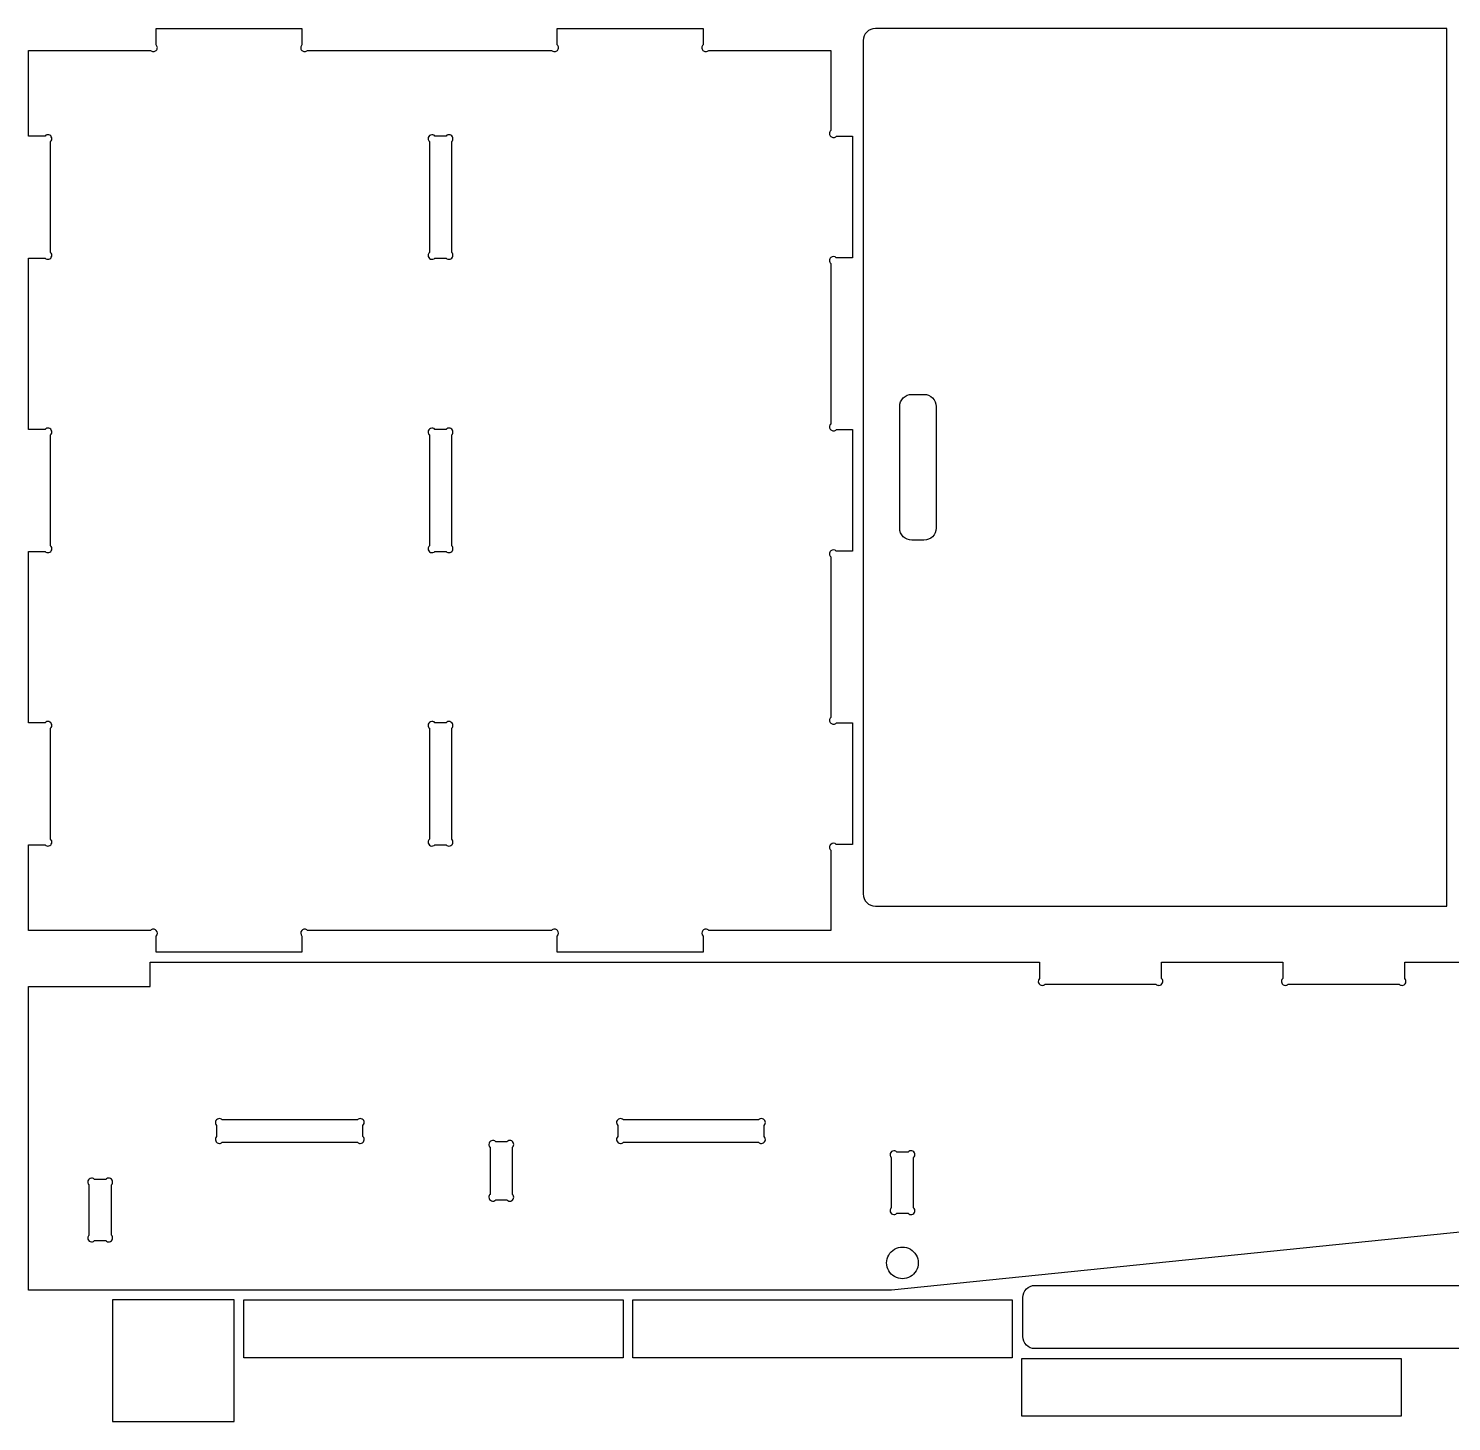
# Model space of a CAD drawing. Extents: x 4 to 2379, y 192 to 1338.
# Drawn here: x 4 to 1175, y 192 to 1338 of the extents above; entities that cross this region are included whole.
import ezdxf

# ---------------------------------------------------------------- set-up
doc = ezdxf.new("R2010")
doc.units = 0
doc.layers.get('0').update_dxf_attribs({"linetype": 'CONTINUOUS'})

msp = doc.modelspace()

# ---------------------------------------------------------------- linework, layer by layer
at = {"color": 7}
for p, q in [((109.000167, 1324.589977), (109.000167, 1337.999998)), ((109.000167, 1337.999998), (109.000167, 1337.999998)), ((109.000167, 1337.999998), (229.00035, 1337.999998)), ((229.00035, 1337.999998), (229.00035, 1337.999998)), ((229.00035, 1337.999998), (229.00035, 1324.589977)), ((439.000671, 1324.589977), (439.000671, 1337.999998)), ((439.000671, 1337.999998), (439.000671, 1337.999998)), ((439.000671, 1337.999998), (559.000854, 1337.999998)), ((559.000854, 1337.999998), (559.000854, 1337.999998)), ((559.000854, 1337.999998), (559.000854, 1324.589977)), ((1170.724227, 1338.000007), (700.723509, 1338.000007)), ((700.723509, 1338.000007), (700.723509, 1338.000007)), ((1170.724227, 615.998904), (1170.724227, 1338.000007)), ((1170.724227, 1338.000007), (1170.724227, 1338.000007)), ((109.005152, 1324.588931), (109.000167, 1324.589977)), ((229.00035, 1324.589977), (229.005365, 1324.588931)), ((439.005656, 1324.588931), (439.000671, 1324.589977)), ((559.000854, 1324.589977), (559.00587, 1324.588931)), ((690.723493, 1327.999992), (690.723493, 1327.999992)), ((690.723493, 1327.999992), (690.723493, 625.99892)), ((4.000007, 1249.529862), (4.000007, 1319.99997)), ((4.000007, 1319.99997), (4.000007, 1319.99997)), ((4.000007, 1319.99997), (104.41016, 1319.99997)), ((233.599296, 1319.994969), (233.590357, 1319.99997)), ((233.590357, 1319.99997), (434.410664, 1319.99997)), ((563.5998, 1319.994969), (563.590861, 1319.99997)), ((563.590861, 1319.99997), (664.001015, 1319.99997)), ((664.001015, 1319.99997), (664.001015, 1319.99997)), ((664.001015, 1319.99997), (664.001015, 1253.929869)), ((664.001015, 1253.929869), (664.00603, 1253.928823)), ((17.610027, 1249.529862), (4.000007, 1249.529862)), ((4.000007, 1249.529862), (4.000007, 1249.529862)), ((17.611073, 1249.534847), (17.610027, 1249.529862)), ((22.200034, 1244.939855), (22.205036, 1244.940917)), ((22.200034, 1153.729716), (22.200034, 1244.939855)), ((333.805509, 1244.940917), (333.80051, 1244.939855)), ((333.80051, 1244.939855), (333.80051, 1153.729716)), ((347.610531, 1249.529862), (338.390517, 1249.529862)), ((347.611578, 1249.534847), (347.610531, 1249.529862)), ((352.200538, 1244.939855), (352.20554, 1244.940917)), ((352.200538, 1153.729716), (352.200538, 1244.939855)), ((668.59996, 1249.334861), (668.591022, 1249.329862)), ((668.591022, 1249.329862), (682.001042, 1249.329862)), ((682.001042, 1249.329862), (682.001042, 1249.329862)), ((682.001042, 1249.329862), (682.001042, 1149.329709)), ((4.000007, 1008.199494), (4.000007, 1149.129709)), ((4.000007, 1149.129709), (4.000007, 1149.129709)), ((4.000007, 1149.129709), (17.610027, 1149.129709)), ((17.610027, 1149.129709), (17.611089, 1149.134708)), ((22.205019, 1153.72867), (22.200034, 1153.729716)), ((333.80051, 1153.729716), (333.805526, 1153.72867)), ((338.399456, 1149.134708), (338.390517, 1149.129709)), ((338.390517, 1149.129709), (347.610531, 1149.129709)), ((347.610531, 1149.129709), (347.611593, 1149.134708)), ((352.205523, 1153.72867), (352.200538, 1153.729716)), ((668.591022, 1149.329709), (668.599976, 1149.334694)), ((682.001042, 1149.329709), (668.591022, 1149.329709)), ((682.001042, 1149.329709), (682.001042, 1149.329709)), ((664.006013, 1144.740764), (664.001015, 1144.739702)), ((664.001015, 1144.739702), (664.001015, 1012.5895)), ((730.723554, 1036.999548), (730.723554, 1036.999548)), ((730.723554, 1036.999548), (740.72357, 1036.999548)), ((740.72357, 1036.999548), (740.72357, 1036.999548)), ((720.723539, 926.99938), (720.723539, 1026.999532)), ((720.723539, 1026.999532), (720.723539, 1026.999532)), ((750.723585, 1026.999532), (750.723585, 1026.999532)), ((750.723585, 1026.999532), (750.723585, 926.99938)), ((17.610027, 1008.199494), (4.000007, 1008.199494)), ((4.000007, 1008.199494), (4.000007, 1008.199494)), ((17.611073, 1008.194479), (17.610027, 1008.199494)), ((347.610531, 1008.199494), (338.390517, 1008.199494)), ((347.611578, 1008.194479), (347.610531, 1008.199494)), ((664.001015, 1012.5895), (664.00603, 1012.588454)), ((668.59996, 1007.994492), (668.591022, 1007.999493)), ((668.591022, 1007.999493), (682.001042, 1007.999493)), ((682.001042, 1007.999493), (682.001042, 1007.999493)), ((682.001042, 1007.999493), (682.001042, 907.999341)), ((22.200034, 912.389347), (22.200034, 1003.609487)), ((22.200034, 1003.609487), (22.205036, 1003.600548)), ((333.80051, 1003.609487), (333.80051, 912.389347)), ((333.805509, 1003.600548), (333.80051, 1003.609487)), ((352.200538, 912.389347), (352.200538, 1003.609487)), ((352.200538, 1003.609487), (352.20554, 1003.600548)), ((720.723539, 926.99938), (720.723539, 926.99938)), ((750.723585, 926.99938), (750.723585, 926.99938)), ((740.72357, 916.999364), (730.723554, 916.999364)), ((730.723554, 916.999364), (730.723554, 916.999364)), ((740.72357, 916.999364), (740.72357, 916.999364)), ((4.000007, 766.869125), (4.000007, 907.79934)), ((4.000007, 907.79934), (4.000007, 907.79934)), ((4.000007, 907.79934), (17.610027, 907.79934)), ((17.610027, 907.79934), (17.611089, 907.804339)), ((22.205019, 912.398301), (22.200034, 912.389347)), ((332.780509, 910.029344), (332.780509, 910.029344)), ((333.80051, 912.389347), (333.805526, 912.398301)), ((338.399456, 907.804339), (338.390517, 907.79934)), ((338.390517, 907.79934), (347.610531, 907.79934)), ((347.610531, 907.79934), (347.611593, 907.804339)), ((352.205523, 912.398301), (352.200538, 912.389347)), ((664.006013, 903.410395), (664.001015, 903.409334)), ((664.001015, 903.409334), (664.001015, 771.259132)), ((664.00603, 908.148295), (664.00603, 908.148295)), ((668.591022, 907.999341), (668.599976, 908.004325)), ((682.001042, 907.999341), (668.591022, 907.999341)), ((682.001042, 907.999341), (682.001042, 907.999341)), ((17.610027, 766.869125), (4.000007, 766.869125)), ((4.000007, 766.869125), (4.000007, 766.869125)), ((17.611073, 766.86411), (17.610027, 766.869125)), ((22.200034, 671.058979), (22.200034, 762.269118)), ((332.780509, 764.639122), (332.780509, 764.639122)), ((333.805509, 762.27018), (333.80051, 762.269118)), ((333.80051, 762.269118), (333.80051, 671.058979)), ((347.610531, 766.869125), (338.390517, 766.869125)), ((347.611578, 766.86411), (347.610531, 766.869125)), ((352.200538, 671.058979), (352.200538, 762.269118)), ((664.001015, 771.259132), (664.00603, 771.258086)), ((668.59996, 766.664123), (668.591022, 766.669125)), ((668.591022, 766.669125), (682.001042, 766.669125)), ((682.001042, 766.669125), (682.001042, 766.669125)), ((682.001042, 766.669125), (682.001042, 666.668972)), ((22.205019, 671.057932), (22.200034, 671.058979)), ((332.780509, 668.688975), (332.780509, 668.688975)), ((333.80051, 671.058979), (333.805526, 671.057932)), ((352.205523, 671.057932), (352.200538, 671.058979)), ((4.000007, 595.998864), (4.000007, 666.468972)), ((4.000007, 666.468972), (4.000007, 666.468972)), ((4.000007, 666.468972), (17.610027, 666.468972)), ((17.610027, 666.468972), (17.611089, 666.46397)), ((338.399456, 666.46397), (338.390517, 666.468972)), ((338.390517, 666.468972), (347.610531, 666.468972)), ((347.610531, 666.468972), (347.611593, 666.46397)), ((664.006013, 662.070027), (664.001015, 662.068965)), ((664.001015, 662.068965), (664.001015, 595.998864)), ((664.00603, 666.807926), (664.00603, 666.807926)), ((682.001042, 666.668972), (668.591022, 666.668972)), ((668.591022, 666.668972), (668.599976, 666.663957)), ((682.001042, 666.668972), (682.001042, 666.668972)), ((690.723493, 625.99892), (690.723493, 625.99892)), ((700.723509, 615.998904), (700.723509, 615.998904)), ((700.723509, 615.998904), (1170.724227, 615.998904)), ((1170.724227, 615.998904), (1170.724227, 615.998904)), ((104.41016, 595.998864), (4.000007, 595.998864)), ((4.000007, 595.998864), (4.000007, 595.998864)), ((104.411206, 596.003849), (104.41016, 595.998864)), ((109.000167, 591.408857), (109.005168, 591.409919)), ((109.000167, 577.998836), (109.000167, 591.408857)), ((109.149121, 596.003849), (109.149121, 596.003849)), ((229.005349, 591.409919), (229.00035, 591.408857)), ((229.00035, 591.408857), (229.00035, 577.998836)), ((233.590357, 595.998864), (233.599311, 596.003849)), ((434.410664, 595.998864), (233.590357, 595.998864)), ((434.41171, 596.003849), (434.410664, 595.998864)), ((439.000671, 591.408857), (439.005672, 591.409919)), ((439.000671, 577.998836), (439.000671, 591.408857)), ((439.149625, 596.003849), (439.149625, 596.003849)), ((558.8619, 596.003849), (558.8619, 596.003849)), ((559.005853, 591.409919), (559.000854, 591.408857)), ((559.000854, 591.408857), (559.000854, 577.998836)), ((563.590861, 595.998864), (563.599815, 596.003849)), ((664.001015, 595.998864), (563.590861, 595.998864)), ((664.001015, 595.998864), (664.001015, 595.998864)), ((229.00035, 577.998836), (109.000167, 577.998836)), ((109.000167, 577.998836), (109.000167, 577.998836)), ((229.00035, 577.998836), (229.00035, 577.998836)), ((559.000854, 577.998836), (439.000671, 577.998836)), ((439.000671, 577.998836), (439.000671, 577.998836)), ((559.000854, 577.998836), (559.000854, 577.998836)), ((104.000175, 549.998806), (104.000175, 569.998836)), ((104.000175, 569.998836), (104.000175, 569.998836)), ((104.000175, 569.998836), (835.801293, 569.998836)), ((835.801293, 569.998836), (835.801293, 569.998836)), ((835.801293, 569.998836), (835.801293, 556.388816)), ((936.201447, 556.388816), (936.201447, 569.998836)), ((936.201447, 569.998836), (936.201447, 569.998836)), ((936.201447, 569.998836), (1035.801599, 569.998836)), ((1035.801599, 569.998836), (1035.801599, 569.998836)), ((1035.801599, 569.998836), (1035.801599, 556.388816)), ((1136.201752, 556.388816), (1136.201752, 569.998836)), ((1136.201752, 569.998836), (1136.201752, 569.998836)), ((1136.201752, 569.998836), (1204.001856, 569.998836)), ((840.400239, 551.803807), (840.3913, 551.798809)), ((840.3913, 551.798809), (931.61144, 551.798809)), ((931.61144, 551.798809), (931.612486, 551.803824)), ((933.981443, 550.778807), (933.981443, 550.778807)), ((936.206448, 556.397754), (936.201447, 556.388816)), ((1035.801599, 556.388816), (1035.806614, 556.39777)), ((1038.031602, 550.778807), (1038.031602, 550.778807)), ((1040.400544, 551.803807), (1040.391606, 551.798809)), ((1040.391606, 551.798809), (1131.611745, 551.798809)), ((1131.611745, 551.798809), (1131.612791, 551.803824)), ((1133.981749, 550.778807), (1133.981749, 550.778807)), ((1136.206754, 556.397754), (1136.201752, 556.388816)), ((4.000023, 299.998424), (4.000023, 549.998806)), ((4.000023, 549.998806), (4.000023, 549.998806)), ((4.000023, 549.998806), (104.000175, 549.998806)), ((104.000175, 549.998806), (104.000175, 549.998806)), ((158.805274, 435.609677), (158.800259, 435.608631)), ((158.800259, 435.608631), (158.800259, 426.388617)), ((274.610436, 440.198638), (163.390266, 440.198638)), ((274.611482, 440.203623), (274.610436, 440.198638)), ((279.200443, 435.608631), (279.205444, 435.609693)), ((279.200443, 426.388617), (279.200443, 435.608631)), ((488.805778, 435.609677), (488.800763, 435.608631)), ((488.800763, 435.608631), (488.800763, 426.388617)), ((493.39077, 440.198638), (493.399709, 440.203639)), ((604.61094, 440.198638), (493.39077, 440.198638)), ((604.611986, 440.203623), (604.61094, 440.198638)), ((609.200947, 435.608631), (609.205949, 435.609693)), ((609.200947, 426.388617), (609.200947, 435.608631)), ((158.800259, 426.388617), (158.805274, 426.397571)), ((163.399204, 421.803609), (163.390266, 421.79861)), ((163.390266, 421.79861), (274.610436, 421.79861)), ((279.205444, 426.397555), (279.200443, 426.388617)), ((388.39061, 422.198611), (388.399548, 422.203612)), ((397.610624, 422.198611), (388.39061, 422.198611)), ((397.61167, 422.203595), (397.610624, 422.198611)), ((488.800763, 426.388617), (488.805778, 426.397571)), ((493.399709, 421.803609), (493.39077, 421.79861)), ((493.39077, 421.79861), (604.61094, 421.79861)), ((604.61094, 421.79861), (604.611986, 421.803625)), ((609.205949, 426.397555), (609.200947, 426.388617)), ((161.030262, 420.778608), (161.030262, 420.778608)), ((276.98044, 420.778608), (276.98044, 420.778608)), ((383.805618, 417.60965), (383.800603, 417.608604)), ((383.800603, 417.608604), (383.800603, 378.888544)), ((402.200631, 417.608604), (402.205632, 417.609665)), ((402.200631, 378.888544), (402.200631, 417.608604)), ((491.030767, 420.778608), (491.030767, 420.778608)), ((606.980944, 420.778608), (606.980944, 420.778608)), ((727.611128, 413.698598), (718.391114, 413.698598)), ((727.612174, 413.703582), (727.611128, 413.698598)), ((713.806122, 409.109637), (713.801107, 409.108591)), ((713.801107, 409.108591), (713.801107, 367.888528)), ((732.201135, 409.108591), (732.206136, 409.109652)), ((732.201135, 367.888528), (732.201135, 409.108591)), ((53.805114, 386.609602), (53.800099, 386.608556)), ((53.800099, 386.608556), (53.800099, 345.388493)), ((58.390106, 391.198563), (58.399044, 391.203565)), ((67.61012, 391.198563), (58.390106, 391.198563)), ((67.611166, 391.203548), (67.61012, 391.198563)), ((72.200127, 345.388493), (72.200127, 386.608556)), ((383.800603, 378.888544), (383.805618, 378.897498)), ((402.205632, 378.897483), (402.200631, 378.888544)), ((388.399548, 374.303536), (388.39061, 374.298537)), ((388.39061, 374.298537), (397.610624, 374.298537)), ((718.400052, 363.303519), (718.391114, 363.298521)), ((718.391114, 363.298521), (727.611128, 363.298521)), ((732.206136, 367.897466), (732.201135, 367.888528)), ((52.780097, 343.02849), (52.780097, 343.02849)), ((58.399044, 340.803485), (58.390106, 340.798486)), ((58.390106, 340.798486), (67.61012, 340.798486)), ((72.205128, 345.397432), (72.200127, 345.388493)), ((1204.001856, 349.9985), (714.001107, 299.998424)), ((736.001141, 322.498458), (736.001141, 322.498458)), ((714.001107, 299.998424), (4.000023, 299.998424)), ((4.000023, 299.998424), (4.000023, 299.998424)), ((714.001107, 299.998424), (714.001107, 299.998424)), ((822.001031, 261.978199), (822.001031, 293.978247)), ((832.001047, 303.978263), (832.001047, 303.978263)), ((832.001047, 303.978263), (1222.001642, 303.978263)), ((173.217912, 291.998424), (73.217759, 291.998424)), ((73.217759, 291.998424), (73.217759, 291.998424)), ((73.217759, 291.998424), (73.217759, 191.998271)), ((173.217912, 191.998271), (173.217912, 291.998424)), ((173.217912, 291.998424), (173.217912, 291.998424)), ((181.217912, 244.498351), (181.217912, 291.998424)), ((181.217912, 291.998424), (181.217912, 291.998424)), ((181.217912, 291.998424), (493.218389, 291.998424)), ((493.218389, 291.998424), (493.218389, 291.998424)), ((493.218389, 291.998424), (493.218389, 244.498351)), ((501.218389, 291.998424), (813.218866, 291.998424)), ((501.218389, 244.498351), (501.218389, 291.998424)), ((501.218389, 291.998424), (501.218389, 291.998424)), ((813.218866, 291.998424), (813.218866, 291.998424)), ((813.218866, 291.998424), (813.218866, 244.498351)), ((822.001031, 261.978199), (822.001031, 261.978199)), ((1222.001642, 251.978183), (832.001047, 251.978183)), ((832.001047, 251.978183), (832.001047, 251.978183)), ((493.218389, 244.498351), (181.217912, 244.498351)), ((181.217912, 244.498351), (181.217912, 244.498351)), ((493.218389, 244.498351), (493.218389, 244.498351)), ((813.218866, 244.498351), (501.218389, 244.498351)), ((501.218389, 244.498351), (501.218389, 244.498351)), ((813.218866, 244.498351), (813.218866, 244.498351)), ((821.218866, 196.478111), (821.218866, 243.978183)), ((821.218866, 243.978183), (821.218866, 243.978183)), ((821.218866, 243.978183), (1133.219342, 243.978183)), ((1133.219342, 243.978183), (1133.219342, 243.978183)), ((1133.219342, 243.978183), (1133.219342, 196.478111)), ((73.217759, 191.998271), (73.217759, 191.998271)), ((73.217759, 191.998271), (173.217912, 191.998271)), ((173.217912, 191.998271), (173.217912, 191.998271)), ((1133.219342, 196.478111), (821.218866, 196.478111)), ((821.218866, 196.478111), (821.218866, 196.478111)), ((1133.219342, 196.478111), (1133.219342, 196.478111))]:
    msp.add_line(p, q, dxfattribs=at)
for points in [[(693.65243, 1335.071071), (691.777063, 1333.195704), (690.723493, 1330.652161), (690.723493, 1327.999992)], [(700.723509, 1338.000007), (698.07134, 1338.000007), (695.527797, 1336.946437), (693.65243, 1335.071071)], [(110.028574, 1322.321764), (110.001577, 1323.1833), (109.633441, 1323.998825), (109.005152, 1324.588931)], [(229.005365, 1324.588931), (228.377076, 1323.998825), (228.00894, 1323.1833), (227.981943, 1322.321764)], [(440.029078, 1322.321764), (440.002082, 1323.1833), (439.633945, 1323.998825), (439.005656, 1324.588931)], [(559.00587, 1324.588931), (558.37758, 1323.998825), (558.009444, 1323.1833), (557.982447, 1322.321764)], [(104.41016, 1319.99997), (104.41016, 1319.99997), (104.411222, 1319.994969), (104.411222, 1319.994969)], [(104.411222, 1319.994969), (105.025517, 1319.340934), (105.882878, 1318.969968), (106.780164, 1318.969968)], [(106.780164, 1318.969968), (107.677449, 1318.969968), (108.53481, 1319.340934), (109.149105, 1319.994969)], [(109.149105, 1319.994969), (109.739216, 1320.623254), (110.055571, 1321.460228), (110.028574, 1322.321764)], [(109.149105, 1319.994969), (109.149105, 1319.994969), (109.149105, 1319.994969), (109.149105, 1319.994969)], [(227.981943, 1322.321764), (227.954947, 1321.460228), (228.271301, 1320.623254), (228.861412, 1319.994969)], [(228.861412, 1319.994969), (228.861412, 1319.994969), (228.861412, 1319.994969), (228.861412, 1319.994969)], [(228.861412, 1319.994969), (229.475707, 1319.340934), (230.333069, 1318.969968), (231.230354, 1318.969968)], [(231.230354, 1318.969968), (232.127639, 1318.969968), (232.985, 1319.340934), (233.599296, 1319.994969)], [(434.410664, 1319.99997), (434.410664, 1319.99997), (434.411726, 1319.994969), (434.411726, 1319.994969)], [(434.411726, 1319.994969), (435.026021, 1319.340934), (435.883383, 1318.969968), (436.780668, 1318.969968)], [(436.780668, 1318.969968), (437.677953, 1318.969968), (438.535314, 1319.340934), (439.14961, 1319.994969)], [(439.14961, 1319.994969), (439.73972, 1320.623254), (440.056075, 1321.460228), (440.029078, 1322.321764)], [(439.14961, 1319.994969), (439.14961, 1319.994969), (439.14961, 1319.994969), (439.14961, 1319.994969)], [(557.982447, 1322.321764), (557.955451, 1321.460228), (558.271805, 1320.623254), (558.861916, 1319.994969)], [(558.861916, 1319.994969), (558.861916, 1319.994969), (558.861916, 1319.994969), (558.861916, 1319.994969)], [(558.861916, 1319.994969), (559.476211, 1319.340934), (560.333573, 1318.969968), (561.230858, 1318.969968)], [(561.230858, 1318.969968), (562.128143, 1318.969968), (562.985504, 1319.340934), (563.5998, 1319.994969)], [(664.00603, 1253.928823), (663.351988, 1253.314529), (662.981016, 1252.457166), (662.981013, 1251.559877)], [(20.788359, 1250.457737), (19.640211, 1250.752564), (18.422609, 1250.398894), (17.611073, 1249.534847)], [(23.127904, 1248.118209), (22.833069, 1249.266354), (21.936506, 1250.16291), (20.788359, 1250.457737)], [(22.205036, 1244.940917), (23.069077, 1245.752459), (23.422739, 1246.970063), (23.127904, 1248.118209)], [(334.833975, 1250.331585), (333.594551, 1249.8408), (332.780509, 1248.642917), (332.780509, 1247.309859)], [(332.780509, 1247.309859), (332.780509, 1247.309859), (332.780509, 1247.309859), (332.780509, 1247.309859)], [(332.780509, 1247.309859), (332.780509, 1246.412574), (333.151474, 1245.555213), (333.805509, 1244.940917)], [(338.399471, 1249.534847), (337.486846, 1250.506525), (336.0734, 1250.82237), (334.833975, 1250.331585)], [(338.390517, 1249.529862), (338.390517, 1249.529862), (338.399471, 1249.534847), (338.399471, 1249.534847)], [(350.788863, 1250.457737), (349.640715, 1250.752564), (348.423113, 1250.398894), (347.611578, 1249.534847)], [(353.128408, 1248.118209), (352.833573, 1249.266354), (351.937011, 1250.16291), (350.788863, 1250.457737)], [(352.20554, 1244.940917), (353.069581, 1245.752459), (353.423243, 1246.970063), (353.128408, 1248.118209)], [(662.981013, 1251.559877), (662.98101, 1250.662588), (663.351976, 1249.805222), (664.006013, 1249.190924)], [(664.006013, 1249.190924), (664.006013, 1249.190924), (664.006013, 1249.190924), (664.006013, 1249.190924)], [(664.006013, 1249.190924), (664.634296, 1248.600816), (665.471265, 1248.284461), (666.332797, 1248.311455)], [(666.332797, 1248.311455), (667.194329, 1248.338448), (668.009852, 1248.706578), (668.59996, 1249.334861)], [(17.611089, 1149.134708), (18.422631, 1148.270667), (19.640235, 1147.917005), (20.788381, 1148.21184)], [(20.788381, 1148.21184), (21.936526, 1148.506675), (22.833082, 1149.403237), (23.127909, 1150.551385)], [(23.127909, 1150.551385), (23.422736, 1151.699533), (23.069066, 1152.917134), (22.205019, 1153.72867)], [(333.805526, 1153.72867), (333.151481, 1153.114374), (332.780509, 1152.257005), (332.780509, 1151.359712)], [(332.780509, 1151.359712), (332.780509, 1151.359712), (332.780509, 1151.359712), (332.780509, 1151.359712)], [(332.780509, 1151.359712), (332.780509, 1150.026659), (333.594546, 1148.828779), (334.833965, 1148.337991)], [(334.833965, 1148.337991), (336.073383, 1147.847202), (337.486826, 1148.163039), (338.399456, 1149.134708)], [(347.611593, 1149.134708), (348.423135, 1148.270667), (349.640739, 1147.917005), (350.788885, 1148.21184)], [(350.788885, 1148.21184), (351.937031, 1148.506675), (352.833587, 1149.403237), (353.128414, 1150.551385)], [(353.128414, 1150.551385), (353.423241, 1151.699533), (353.06957, 1152.917134), (352.205523, 1153.72867)], [(664.00603, 1149.478663), (663.351988, 1148.86437), (662.981016, 1148.007006), (662.981013, 1147.109717)], [(668.599976, 1149.334694), (667.371149, 1150.643033), (665.314369, 1150.70749), (664.00603, 1149.478663)], [(664.00603, 1149.478663), (664.00603, 1149.478663), (664.00603, 1149.478663), (664.00603, 1149.478663)], [(662.981013, 1147.109717), (662.98101, 1146.212428), (663.351976, 1145.355062), (664.006013, 1144.740764)], [(720.723539, 1026.999532), (720.723539, 1029.651701), (721.777109, 1032.195244), (723.652476, 1034.070611)], [(723.652476, 1034.070611), (725.527842, 1035.945978), (728.071385, 1036.999548), (730.723554, 1036.999548)], [(740.72357, 1036.999548), (743.375739, 1036.999548), (745.919282, 1035.945978), (747.794648, 1034.070611)], [(747.794648, 1034.070611), (749.670015, 1032.195244), (750.723585, 1029.651701), (750.723585, 1026.999532)], [(20.788359, 1009.117369), (19.640211, 1009.412196), (18.422609, 1009.058525), (17.611073, 1008.194479)], [(23.127904, 1006.77784), (22.833069, 1007.925986), (21.936506, 1008.822542), (20.788359, 1009.117369)], [(334.833975, 1008.991216), (333.594551, 1008.500431), (332.780509, 1007.302548), (332.780509, 1005.96949)], [(338.399471, 1008.194479), (337.486846, 1009.166156), (336.0734, 1009.482002), (334.833975, 1008.991216)], [(338.390517, 1008.199494), (338.390517, 1008.199494), (338.399471, 1008.194479), (338.399471, 1008.194479)], [(350.788863, 1009.117369), (349.640715, 1009.412196), (348.423113, 1009.058525), (347.611578, 1008.194479)], [(353.128408, 1006.77784), (352.833573, 1007.925986), (351.937011, 1008.822542), (350.788863, 1009.117369)], [(662.981013, 1010.219508), (662.98101, 1009.322219), (663.351976, 1008.464853), (664.006013, 1007.850555)], [(664.00603, 1012.588454), (663.351988, 1011.974161), (662.981016, 1011.116797), (662.981013, 1010.219508)], [(664.006013, 1007.850555), (664.006013, 1007.850555), (664.006013, 1007.850555), (664.006013, 1007.850555)], [(664.006013, 1007.850555), (664.634296, 1007.260447), (665.471265, 1006.944092), (666.332797, 1006.971086)], [(666.332797, 1006.971086), (667.194329, 1006.998079), (668.009852, 1007.36621), (668.59996, 1007.994492)], [(22.205036, 1003.600548), (23.069077, 1004.41209), (23.422739, 1005.629694), (23.127904, 1006.77784)], [(332.780509, 1005.96949), (332.780509, 1005.96949), (332.780509, 1005.96949), (332.780509, 1005.96949)], [(332.780509, 1005.96949), (332.780509, 1005.072205), (333.151474, 1004.214844), (333.805509, 1003.600548)], [(352.20554, 1003.600548), (353.069581, 1004.41209), (353.423243, 1005.629694), (353.128408, 1006.77784)], [(723.652476, 919.928301), (721.777109, 921.803668), (720.723539, 924.347211), (720.723539, 926.99938)], [(750.723585, 926.99938), (750.723585, 924.347211), (749.670015, 921.803668), (747.794648, 919.928301)], [(730.723554, 916.999364), (728.071385, 916.999364), (725.527842, 918.052934), (723.652476, 919.928301)], [(747.794648, 919.928301), (745.919282, 918.052934), (743.375739, 916.999364), (740.72357, 916.999364)], [(17.611089, 907.804339), (18.422631, 906.940298), (19.640235, 906.586636), (20.788381, 906.881471)], [(20.788381, 906.881471), (21.936526, 907.176306), (22.833082, 908.072868), (23.127909, 909.221016)], [(23.127909, 909.221016), (23.422736, 910.369164), (23.069066, 911.586766), (22.205019, 912.398301)], [(333.805526, 912.398301), (333.151481, 911.784005), (332.780509, 910.926637), (332.780509, 910.029344)], [(332.780509, 910.029344), (332.780509, 908.69629), (333.594546, 907.49841), (334.833965, 907.007622)], [(334.833965, 907.007622), (336.073383, 906.516834), (337.486826, 906.832671), (338.399456, 907.804339)], [(347.611593, 907.804339), (348.423135, 906.940298), (349.640739, 906.586636), (350.788885, 906.881471)], [(350.788885, 906.881471), (351.937031, 907.176306), (352.833587, 908.072868), (353.128414, 909.221016)], [(353.128414, 909.221016), (353.423241, 910.369164), (353.06957, 911.586766), (352.205523, 912.398301)], [(662.981013, 905.779349), (662.98101, 904.88206), (663.351976, 904.024694), (664.006013, 903.410395)], [(664.00603, 908.148295), (663.351988, 907.534001), (662.981016, 906.676638), (662.981013, 905.779349)], [(668.599976, 908.004325), (667.371149, 909.312665), (665.314369, 909.377122), (664.00603, 908.148295)], [(20.788359, 767.787), (19.640211, 768.081827), (18.422609, 767.728156), (17.611073, 766.86411)], [(23.127904, 765.447471), (22.833069, 766.595617), (21.936506, 767.492173), (20.788359, 767.787)], [(22.200034, 762.269118), (22.200034, 762.269118), (22.205036, 762.27018), (22.205036, 762.27018)], [(22.205036, 762.27018), (23.069077, 763.081721), (23.422739, 764.299325), (23.127904, 765.447471)], [(334.833975, 767.660848), (333.594551, 767.170062), (332.780509, 765.972179), (332.780509, 764.639122)], [(332.780509, 764.639122), (332.780509, 763.741837), (333.151474, 762.884475), (333.805509, 762.27018)], [(338.399471, 766.86411), (337.486846, 767.835787), (336.0734, 768.151633), (334.833975, 767.660848)], [(338.390517, 766.869125), (338.390517, 766.869125), (338.399471, 766.86411), (338.399471, 766.86411)], [(350.788863, 767.787), (349.640715, 768.081827), (348.423113, 767.728156), (347.611578, 766.86411)], [(353.128408, 765.447471), (352.833573, 766.595617), (351.937011, 767.492173), (350.788863, 767.787)], [(352.200538, 762.269118), (352.200538, 762.269118), (352.20554, 762.27018), (352.20554, 762.27018)], [(352.20554, 762.27018), (353.069581, 763.081721), (353.423243, 764.299325), (353.128408, 765.447471)], [(662.981013, 768.889139), (662.98101, 767.99185), (663.351976, 767.134484), (664.006013, 766.520186)], [(664.00603, 771.258086), (663.351988, 770.643792), (662.981016, 769.786428), (662.981013, 768.889139)], [(664.006013, 766.520186), (664.006013, 766.520186), (664.006013, 766.520186), (664.006013, 766.520186)], [(664.006013, 766.520186), (664.634296, 765.930078), (665.471265, 765.613724), (666.332797, 765.640717)], [(666.332797, 765.640717), (667.194329, 765.667711), (668.009852, 766.035841), (668.59996, 766.664123)], [(20.788381, 665.541102), (21.936526, 665.835937), (22.833082, 666.732499), (23.127909, 667.880647)], [(23.127909, 667.880647), (23.422736, 669.028795), (23.069066, 670.246397), (22.205019, 671.057932)], [(333.805526, 671.057932), (333.151481, 670.443636), (332.780509, 669.586268), (332.780509, 668.688975)], [(332.780509, 668.688975), (332.780509, 667.355921), (333.594546, 666.158041), (334.833965, 665.667253)], [(350.788885, 665.541102), (351.937031, 665.835937), (352.833587, 666.732499), (353.128414, 667.880647)], [(353.128414, 667.880647), (353.423241, 669.028795), (353.06957, 670.246397), (352.205523, 671.057932)], [(668.599976, 666.663957), (667.371149, 667.972296), (665.314369, 668.036753), (664.00603, 666.807926)], [(17.611089, 666.46397), (18.422631, 665.599929), (19.640235, 665.246267), (20.788381, 665.541102)], [(334.833965, 665.667253), (336.073383, 665.176465), (337.486826, 665.492302), (338.399456, 666.46397)], [(347.611593, 666.46397), (348.423135, 665.599929), (349.640739, 665.246267), (350.788885, 665.541102)], [(662.981013, 664.43898), (662.98101, 663.541691), (663.351976, 662.684325), (664.006013, 662.070027)], [(664.00603, 666.807926), (663.351988, 666.193632), (662.981016, 665.336269), (662.981013, 664.43898)], [(690.723493, 625.99892), (690.723493, 623.346751), (691.777063, 620.803208), (693.65243, 618.927841)], [(693.65243, 618.927841), (695.527797, 617.052474), (698.07134, 615.998904), (700.723509, 615.998904)], [(106.780164, 597.028866), (105.882871, 597.028866), (105.025502, 596.657894), (104.411206, 596.003849)], [(109.149121, 596.003849), (108.534825, 596.657894), (107.677457, 597.028866), (106.780164, 597.028866)], [(109.005168, 591.409919), (110.313492, 592.638749), (110.377942, 594.695516), (109.149121, 596.003849)], [(228.861396, 596.003849), (227.632575, 594.695516), (227.697025, 592.638749), (229.005349, 591.409919)], [(231.230354, 597.028866), (230.333061, 597.028866), (229.475693, 596.657894), (228.861396, 596.003849)], [(228.861396, 596.003849), (228.861396, 596.003849), (228.861396, 596.003849), (228.861396, 596.003849)], [(233.599311, 596.003849), (232.985015, 596.657894), (232.127647, 597.028866), (231.230354, 597.028866)], [(436.780668, 597.028866), (435.883375, 597.028866), (435.026007, 596.657894), (434.41171, 596.003849)], [(439.149625, 596.003849), (438.535329, 596.657894), (437.677961, 597.028866), (436.780668, 597.028866)], [(439.005672, 591.409919), (440.313997, 592.638749), (440.378446, 594.695516), (439.149625, 596.003849)], [(558.8619, 596.003849), (557.633079, 594.695516), (557.697529, 592.638749), (559.005853, 591.409919)], [(561.230858, 597.028866), (560.333565, 597.028866), (559.476197, 596.657894), (558.8619, 596.003849)], [(563.599815, 596.003849), (562.985519, 596.657894), (562.128151, 597.028866), (561.230858, 597.028866)], [(835.806309, 556.39777), (834.834631, 555.485144), (834.518785, 554.071698), (835.009571, 552.832274)], [(835.009571, 552.832274), (835.500356, 551.592849), (836.698239, 550.778807), (838.031297, 550.778807)], [(835.801293, 556.388816), (835.801293, 556.388816), (835.806309, 556.39777), (835.806309, 556.39777)], [(838.031297, 550.778807), (838.928582, 550.778807), (839.785943, 551.149772), (840.400239, 551.803807)], [(838.031297, 550.778807), (838.031297, 550.778807), (838.031297, 550.778807), (838.031297, 550.778807)], [(931.612486, 551.803824), (932.226782, 551.149779), (933.08415, 550.778807), (933.981443, 550.778807)], [(933.981443, 550.778807), (935.314497, 550.778807), (936.512377, 551.592844), (937.003165, 552.832263)], [(937.003165, 552.832263), (937.493953, 554.071682), (937.178116, 555.485124), (936.206448, 556.397754)], [(1035.806614, 556.39777), (1034.834937, 555.485144), (1034.519091, 554.071698), (1035.009876, 552.832274)], [(1035.009876, 552.832274), (1035.500662, 551.592849), (1036.698545, 550.778807), (1038.031602, 550.778807)], [(1038.031602, 550.778807), (1038.928887, 550.778807), (1039.786249, 551.149772), (1040.400544, 551.803807)], [(1131.612791, 551.803824), (1132.227088, 551.149779), (1133.084456, 550.778807), (1133.981749, 550.778807)], [(1133.981749, 550.778807), (1135.314802, 550.778807), (1136.512683, 551.592844), (1137.003471, 552.832263)], [(1137.003471, 552.832263), (1137.494259, 554.071682), (1137.178422, 555.485124), (1136.206754, 556.397754)], [(157.882384, 438.786962), (157.587557, 437.638814), (157.941228, 436.421213), (158.805274, 435.609677)], [(160.221913, 441.126508), (159.073767, 440.831672), (158.177211, 439.93511), (157.882384, 438.786962)], [(163.399204, 440.203639), (162.587663, 441.06768), (161.370059, 441.421343), (160.221913, 441.126508)], [(163.390266, 440.198638), (163.390266, 440.198638), (163.399204, 440.203639), (163.399204, 440.203639)], [(277.788767, 441.126513), (276.640619, 441.42134), (275.423018, 441.06767), (274.611482, 440.203623)], [(280.128312, 438.786984), (279.833477, 439.93513), (278.936915, 440.831686), (277.788767, 441.126513)], [(279.205444, 435.609693), (280.069485, 436.421234), (280.423147, 437.638838), (280.128312, 438.786984)], [(487.882888, 438.786962), (487.588061, 437.638814), (487.941732, 436.421213), (488.805778, 435.609677)], [(490.222417, 441.126508), (489.074271, 440.831672), (488.177715, 439.93511), (487.882888, 438.786962)], [(493.399709, 440.203639), (492.588167, 441.06768), (491.370563, 441.421343), (490.222417, 441.126508)], [(607.789271, 441.126513), (606.641124, 441.42134), (605.423522, 441.06767), (604.611986, 440.203623)], [(610.128817, 438.786984), (609.833982, 439.93513), (608.937419, 440.831686), (607.789271, 441.126513)], [(609.205949, 435.609693), (610.069989, 436.421234), (610.423652, 437.638838), (610.128817, 438.786984)], [(158.805274, 426.397571), (157.833597, 425.484945), (157.517751, 424.071499), (158.008536, 422.832075)], [(158.008536, 422.832075), (158.499322, 421.592651), (159.697205, 420.778608), (161.030262, 420.778608)], [(161.030262, 420.778608), (161.927548, 420.778608), (162.784909, 421.149574), (163.399204, 421.803609)], [(274.610436, 421.79861), (274.610436, 421.79861), (274.611482, 421.803625), (274.611482, 421.803625)], [(274.611482, 421.803625), (275.225778, 421.14958), (276.083147, 420.778608), (276.98044, 420.778608)], [(276.98044, 420.778608), (278.313493, 420.778608), (279.511373, 421.592646), (280.002161, 422.832064)], [(280.002161, 422.832064), (280.49295, 424.071483), (280.177113, 425.484926), (279.205444, 426.397555)], [(384.834057, 423.000329), (383.594638, 422.509541), (382.780601, 421.311661), (382.780601, 419.978607)], [(388.399548, 422.203612), (387.486919, 423.17528), (386.073476, 423.491117), (384.834057, 423.000329)], [(400.788955, 423.126486), (399.640807, 423.421313), (398.423206, 423.067642), (397.61167, 422.203595)], [(403.1285, 420.786957), (402.833665, 421.935103), (401.937103, 422.831659), (400.788955, 423.126486)], [(488.805778, 426.397571), (487.834101, 425.484945), (487.518255, 424.071499), (488.009041, 422.832075)], [(488.009041, 422.832075), (488.499826, 421.592651), (489.697709, 420.778608), (491.030767, 420.778608)], [(491.030767, 420.778608), (491.928052, 420.778608), (492.785413, 421.149574), (493.399709, 421.803609)], [(604.611986, 421.803625), (605.226283, 421.14958), (606.083651, 420.778608), (606.980944, 420.778608)], [(606.980944, 420.778608), (608.313997, 420.778608), (609.511877, 421.592646), (610.002666, 422.832064)], [(610.002666, 422.832064), (610.493454, 424.071483), (610.177617, 425.484926), (609.205949, 426.397555)], [(382.780601, 419.978607), (382.780601, 419.978607), (382.780601, 419.978607), (382.780601, 419.978607)], [(382.780601, 419.978607), (382.780601, 419.081314), (383.151573, 418.223946), (383.805618, 417.60965)], [(402.205632, 417.609665), (403.069673, 418.421207), (403.423335, 419.638811), (403.1285, 420.786957)], [(714.834561, 414.500316), (713.595143, 414.009528), (712.781105, 412.811648), (712.781105, 411.478594)], [(712.781105, 411.478594), (712.781105, 411.478594), (712.781105, 411.478594), (712.781105, 411.478594)], [(712.781105, 411.478594), (712.781105, 410.581301), (713.152077, 409.723933), (713.806122, 409.109637)], [(718.400052, 413.703599), (717.487423, 414.675267), (716.07398, 414.991104), (714.834561, 414.500316)], [(718.391114, 413.698598), (718.391114, 413.698598), (718.400052, 413.703599), (718.400052, 413.703599)], [(730.789459, 414.626473), (729.641311, 414.9213), (728.42371, 414.567629), (727.612174, 413.703582)], [(733.129005, 412.286944), (732.834169, 413.43509), (731.937607, 414.331646), (730.789459, 414.626473)], [(732.206136, 409.109652), (733.070177, 409.921194), (733.42384, 411.138798), (733.129005, 412.286944)], [(54.833553, 392.000282), (53.594134, 391.509494), (52.780097, 390.311613), (52.780097, 388.97856)], [(52.780097, 388.97856), (52.780097, 388.97856), (52.780097, 388.97856), (52.780097, 388.97856)], [(52.780097, 388.97856), (52.780097, 388.081267), (53.151069, 387.223899), (53.805114, 386.609602)], [(58.399044, 391.203565), (57.486414, 392.175233), (56.072972, 392.49107), (54.833553, 392.000282)], [(70.788451, 392.126438), (69.640303, 392.421265), (68.422701, 392.067595), (67.611166, 391.203548)], [(73.127996, 389.786909), (72.833161, 390.935055), (71.936599, 391.831611), (70.788451, 392.126438)], [(72.200127, 386.608556), (72.200127, 386.608556), (72.205128, 386.609618), (72.205128, 386.609618)], [(72.205128, 386.609618), (73.069169, 387.42116), (73.422831, 388.638764), (73.127996, 389.786909)], [(383.805618, 378.897498), (383.151573, 378.283202), (382.780601, 377.425834), (382.780601, 376.528541)], [(382.780601, 376.528541), (382.780601, 376.528541), (382.780601, 376.528541), (382.780601, 376.528541)], [(382.780601, 376.528541), (382.780601, 375.195487), (383.594638, 373.997607), (384.834057, 373.506819)], [(400.788955, 373.380662), (401.937103, 373.675489), (402.833665, 374.572045), (403.1285, 375.720191)], [(403.1285, 375.720191), (403.423335, 376.868337), (403.069673, 378.085941), (402.205632, 378.897483)], [(384.834057, 373.506819), (386.073476, 373.016031), (387.486919, 373.331868), (388.399548, 374.303536)], [(397.610624, 374.298537), (397.610624, 374.298537), (397.61167, 374.303553), (397.61167, 374.303553)], [(397.61167, 374.303553), (398.423206, 373.439506), (399.640807, 373.085835), (400.788955, 373.380662)], [(713.806122, 367.897482), (713.152077, 367.283185), (712.781105, 366.425817), (712.781105, 365.528524)], [(712.781105, 365.528524), (712.781105, 365.528524), (712.781105, 365.528524), (712.781105, 365.528524)], [(712.781105, 365.528524), (712.781105, 364.19547), (713.595143, 362.99759), (714.834561, 362.506802)], [(713.801107, 367.888528), (713.801107, 367.888528), (713.806122, 367.897482), (713.806122, 367.897482)], [(714.834561, 362.506802), (716.07398, 362.016014), (717.487423, 362.331851), (718.400052, 363.303519)], [(727.611128, 363.298521), (727.611128, 363.298521), (727.612174, 363.303536), (727.612174, 363.303536)], [(727.612174, 363.303536), (728.42371, 362.439489), (729.641311, 362.085819), (730.789459, 362.380646)], [(730.789459, 362.380646), (731.937607, 362.675473), (732.834169, 363.572029), (733.129005, 364.720174)], [(733.129005, 364.720174), (733.42384, 365.86832), (733.070177, 367.085924), (732.206136, 367.897466)], [(53.805114, 345.397447), (53.151069, 344.783151), (52.780097, 343.925783), (52.780097, 343.02849)], [(52.780097, 343.02849), (52.780097, 341.695436), (53.594134, 340.497556), (54.833553, 340.006768)], [(53.800099, 345.388493), (53.800099, 345.388493), (53.805114, 345.397447), (53.805114, 345.397447)], [(54.833553, 340.006768), (56.072972, 339.51598), (57.486414, 339.831817), (58.399044, 340.803485)], [(67.61012, 340.798486), (67.61012, 340.798486), (67.611166, 340.803501), (67.611166, 340.803501)], [(67.611166, 340.803501), (68.422701, 339.939455), (69.640303, 339.585784), (70.788451, 339.880611)], [(70.788451, 339.880611), (71.936599, 340.175438), (72.833161, 341.071994), (73.127996, 342.22014)], [(73.127996, 342.22014), (73.422831, 343.368286), (73.069169, 344.58589), (72.205128, 345.397432)], [(710.001101, 322.498458), (710.001101, 327.142918), (712.478891, 331.434576), (716.501111, 333.756806)], [(716.501111, 333.756806), (720.523331, 336.079036), (725.478911, 336.079036), (729.501131, 333.756806)], [(729.501131, 333.756806), (733.523351, 331.434576), (736.001141, 327.142918), (736.001141, 322.498458)], [(716.501111, 311.240111), (712.478891, 313.562341), (710.001101, 317.853999), (710.001101, 322.498458)], [(736.001141, 322.498458), (736.001141, 317.853999), (733.523351, 313.562341), (729.501131, 311.240111)], [(729.501131, 311.240111), (725.478911, 308.917881), (720.523331, 308.917881), (716.501111, 311.240111)], [(822.001031, 293.978247), (822.001031, 296.630416), (823.054601, 299.173959), (824.929968, 301.049326)], [(822.001031, 293.978247), (822.001031, 293.978247), (822.001031, 293.978247), (822.001031, 293.978247)], [(824.929968, 301.049326), (826.805335, 302.924693), (829.348878, 303.978263), (832.001047, 303.978263)], [(824.929968, 254.90712), (823.054601, 256.782487), (822.001031, 259.32603), (822.001031, 261.978199)], [(832.001047, 251.978183), (829.348878, 251.978183), (826.805335, 253.031753), (824.929968, 254.90712)]]:
    msp.add_open_spline(points, degree=3, dxfattribs=at)

doc.saveas('drawing.dxf')
